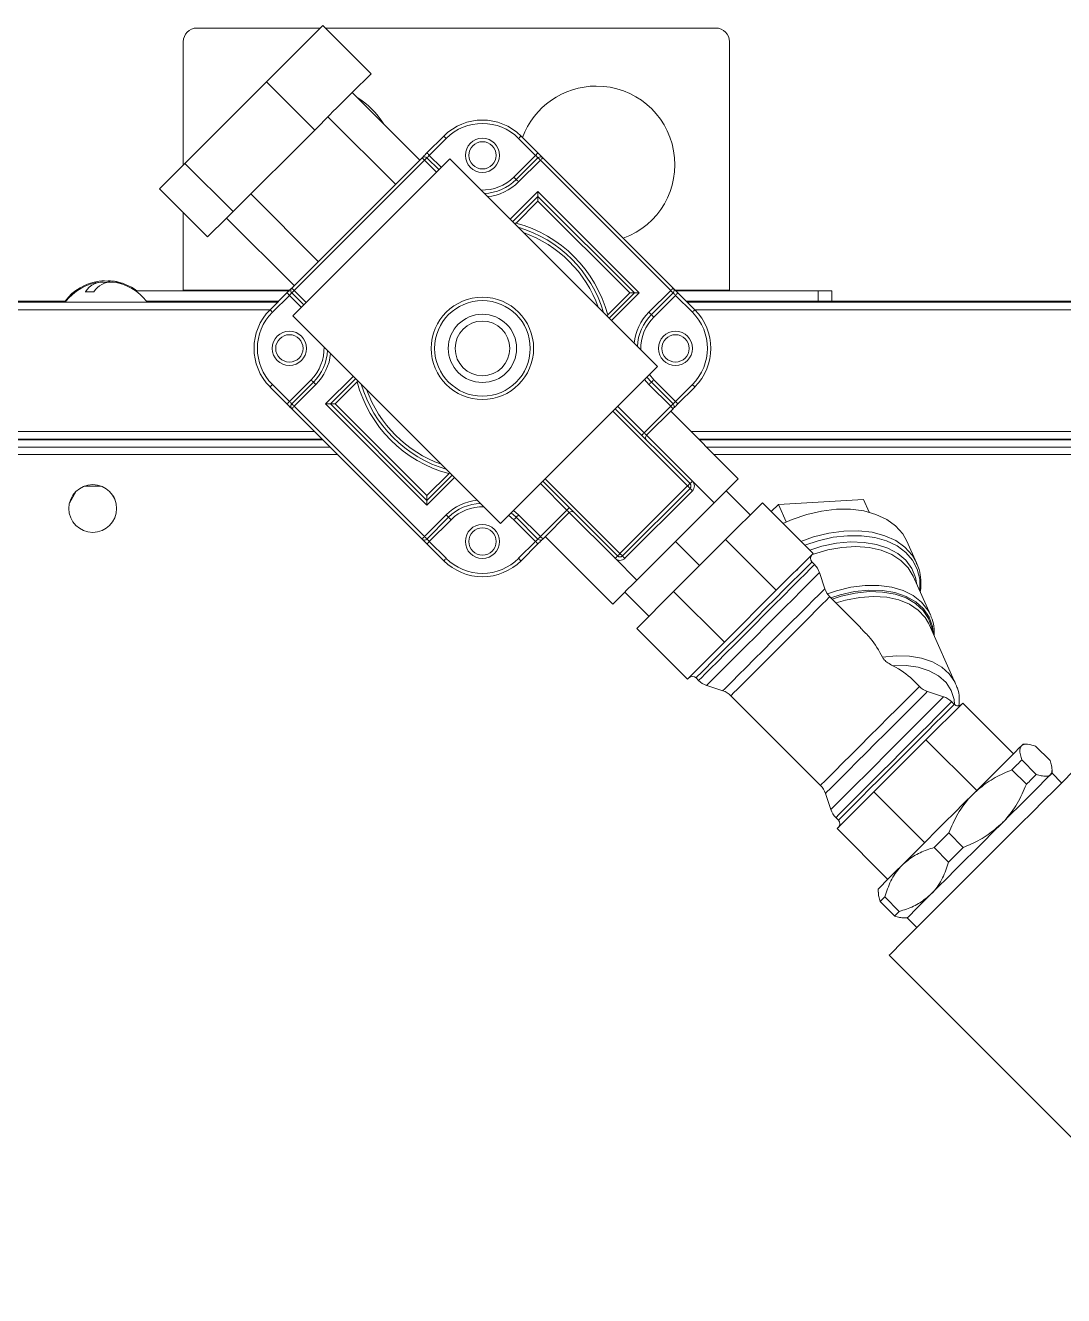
# Model space of a CAD drawing. Header units: millimetres. Extents: x 1650 to 6065, y 324 to 3836.
# Drawn here: x 3293.29 to 3308.49, y 2752.76 to 2771.37 of the extents above; entities that cross this region are included whole.
import ezdxf

# ---------------------------------------------------------------- set-up
doc = ezdxf.new("R2010")
doc.units = ezdxf.units.MM

# ---------------------------------------------------------------- blocks, each defined once
blk = doc.blocks.new('A$C67844AE1')
at = {"color": 1, "linetype": 'Continuous', "lineweight": 0}
for p, q in [((69.366, 131.617), (67.562, 131.617)), ((69.405, 131.655), (68.58, 130.83)), ((70.112, 130.948), (69.405, 131.655)), ((75.162, 131.617), (69.444, 131.617)), ((67.362, 129.612), (67.362, 131.417)), ((75.362, 131.417), (75.362, 127.777)), ((68.58, 130.83), (67.383, 129.634)), ((69.287, 130.123), (68.58, 130.83)), ((70.112, 130.948), (69.835, 130.671)), ((69.835, 130.671), (70.825, 129.681)), ((69.514, 130.351), (69.287, 130.123)), ((70.471, 129.328), (69.481, 130.318)), ((69.287, 130.123), (68.091, 128.927)), ((70.931, 129.787), (71.178, 130.035)), ((71.214, 129.999), (70.966, 129.752)), ((72.522, 129.752), (72.274, 129.999)), ((72.31, 130.035), (72.557, 129.787)), ((68.951, 127.807), (70.86, 129.717)), ((70.931, 129.717), (71.108, 129.54)), ((70.966, 129.752), (71.143, 129.575)), ((72.204, 129.434), (72.522, 129.752)), ((72.239, 129.398), (72.557, 129.717)), ((72.628, 129.717), (74.537, 127.807)), ((67.383, 129.634), (67.012, 129.263)), ((68.091, 128.927), (67.383, 129.634)), ((71.267, 129.699), (68.969, 127.401)), ((70.896, 129.681), (68.986, 127.772)), ((71.072, 129.504), (70.896, 129.681)), ((74.307, 126.658), (71.267, 129.699)), ((72.593, 129.681), (72.274, 129.363)), ((74.502, 127.772), (72.593, 129.681)), ((67.719, 128.556), (67.012, 129.263)), ((68.35, 129.186), (69.34, 128.196)), ((72.151, 128.815), (72.557, 129.222)), ((72.557, 129.151), (72.186, 128.78)), ((72.557, 129.222), (74.042, 127.737)), ((72.557, 129.151), (72.557, 129.222)), ((73.971, 127.737), (72.557, 129.151)), ((72.557, 129.08), (72.557, 129.151)), ((72.557, 129.08), (72.236, 128.759)), ((73.901, 127.737), (72.557, 129.08)), ((67.362, 127.777), (67.362, 128.913)), ((68.001, 128.838), (67.719, 128.556)), ((68.986, 127.843), (67.996, 128.833)), ((68.091, 128.927), (68.031, 128.868)), ((65.927, 127.751), (66.053, 127.751)), ((68.91, 127.767), (66.663, 127.767)), ((67.362, 127.767), (67.362, 127.777)), ((68.92, 127.777), (67.362, 127.777)), ((68.633, 127.489), (68.88, 127.737)), ((68.916, 127.701), (68.668, 127.454)), ((69.092, 127.525), (68.916, 127.701)), ((69.128, 127.56), (68.951, 127.737)), ((68.986, 127.772), (69.163, 127.595)), ((73.579, 127.415), (73.901, 127.737)), ((73.6, 127.365), (73.971, 127.737)), ((74.042, 127.737), (73.636, 127.33)), ((73.901, 127.737), (73.971, 127.737)), ((73.971, 127.737), (74.042, 127.737)), ((74.184, 127.454), (74.502, 127.772)), ((74.537, 127.737), (74.219, 127.418)), ((74.572, 127.701), (74.254, 127.383)), ((75.362, 127.777), (74.568, 127.777)), ((74.82, 127.454), (74.572, 127.701)), ((76.662, 127.767), (74.578, 127.767)), ((74.608, 127.737), (74.855, 127.489)), ((75.362, 127.777), (75.362, 127.767)), ((76.662, 127.617), (76.662, 127.767)), ((76.662, 127.767), (76.862, 127.767)), ((76.862, 127.767), (76.862, 127.617)), ((68.745, 127.601), (12.028, 127.601)), ((68.635, 127.491), (12.028, 127.491)), ((58.097, 127.617), (65.647, 127.617)), ((66.822, 127.617), (68.76, 127.617)), ((74.728, 127.617), (84.239, 127.617)), ((90.972, 127.601), (74.744, 127.601)), ((90.972, 127.491), (74.854, 127.491)), ((68.969, 127.401), (72.009, 124.36)), ((72.009, 124.36), (74.307, 126.658)), ((68.88, 126.11), (68.633, 126.358)), ((68.668, 126.393), (68.916, 126.146)), ((68.916, 126.146), (69.234, 126.464)), ((68.951, 126.11), (69.269, 126.429)), ((69.305, 126.393), (68.986, 126.075)), ((69.446, 126.11), (69.853, 126.517)), ((69.888, 126.482), (69.517, 126.11)), ((69.909, 126.432), (69.587, 126.11)), ((74.184, 126.393), (74.118, 126.469)), ((74.153, 126.504), (74.219, 126.429)), ((74.502, 126.075), (74.184, 126.393)), ((74.189, 126.54), (74.254, 126.464)), ((74.219, 126.429), (74.537, 126.11)), ((74.254, 126.464), (74.572, 126.146)), ((74.572, 126.146), (74.82, 126.393)), ((74.855, 126.358), (74.608, 126.11)), ((70.86, 124.13), (68.951, 126.04)), ((68.986, 126.075), (70.896, 124.166)), ((70.931, 124.625), (69.446, 126.11)), ((69.517, 126.11), (69.446, 126.11)), ((69.517, 126.11), (70.931, 124.696)), ((69.587, 126.11), (69.517, 126.11)), ((69.587, 126.11), (70.931, 124.767)), ((74.749, 124.908), (73.653, 126.004)), ((73.689, 126.04), (74.785, 124.944)), ((73.724, 126.075), (74.113, 125.686)), ((74.113, 125.686), (74.502, 126.075)), ((74.537, 126.04), (74.148, 125.651)), ((74.502, 126.004), (75.492, 125.014)), ((69.284, 125.706), (12.028, 125.706)), ((74.82, 124.979), (74.148, 125.651)), ((90.972, 125.706), (74.8, 125.706)), ((4.302, 125.478), (69.512, 125.478)), ((69.394, 125.596), (5.84, 125.596)), ((5.84, 125.586), (69.404, 125.586)), ((97.19, 125.596), (74.91, 125.596)), ((74.92, 125.586), (97.19, 125.586)), ((75.028, 125.478), (98.678, 125.478)), ((69.622, 125.368), (4.305, 125.368)), ((98.675, 125.368), (75.138, 125.368)), ((70.931, 124.767), (71.252, 125.088)), ((70.931, 124.696), (71.302, 125.067)), ((66.159, 124.905), (65.91, 124.905)), ((71.337, 125.032), (70.931, 124.625)), ((72.981, 124.555), (72.593, 124.944)), ((73.724, 123.883), (72.628, 124.979)), ((72.663, 125.014), (73.759, 123.918)), ((73.759, 123.918), (74.749, 124.908)), ((74.785, 124.873), (73.795, 123.883)), ((75.138, 124.661), (74.82, 124.979)), ((65.795, 124.834), (65.694, 124.658)), ((66.347, 124.737), (66.328, 124.769)), ((70.931, 124.767), (70.931, 124.696)), ((70.931, 124.696), (70.931, 124.625)), ((74.82, 124.838), (73.83, 123.848)), ((75.668, 124.484), (75.315, 124.838)), ((76.079, 124.637), (77.327, 124.711)), ((77.411, 124.524), (77.327, 124.711)), ((72.239, 124.449), (72.163, 124.514)), ((72.199, 124.55), (72.274, 124.484)), ((72.593, 124.166), (72.981, 124.555)), ((73.017, 124.519), (72.628, 124.13)), ((73.017, 124.519), (73.689, 123.848)), ((75.138, 124.661), (74.007, 123.529)), ((75.307, 124.122), (75.845, 124.661)), ((76.588, 123.918), (75.845, 124.661)), ((75.974, 124.532), (76.079, 124.637)), ((76.194, 124.381), (76.079, 124.637)), ((70.896, 124.166), (71.214, 124.484)), ((71.249, 124.449), (70.931, 124.13)), ((71.284, 124.413), (70.966, 124.095)), ((72.204, 124.413), (72.127, 124.479)), ((72.522, 124.095), (72.204, 124.413)), ((72.557, 124.13), (72.239, 124.449)), ((72.274, 124.484), (72.593, 124.166)), ((73.653, 123.176), (72.663, 124.166)), ((74.545, 123.361), (75.307, 124.122)), ((76.049, 123.38), (75.307, 124.122)), ((71.178, 123.812), (70.931, 124.06)), ((70.966, 124.095), (71.214, 123.848)), ((72.274, 123.848), (72.522, 124.095)), ((72.557, 124.06), (72.31, 123.812)), ((74.926, 123.742), (74.572, 124.095)), ((78.105, 123.781), (77.963, 124.098)), ((73.689, 123.848), (74.007, 123.529)), ((76.588, 123.918), (76.049, 123.38)), ((76.608, 123.756), (76.57, 123.795)), ((76.365, 123.673), (76.354, 123.684)), ((76.76, 123.402), (76.681, 123.639)), ((78.307, 123.021), (78.055, 123.586)), ((76.049, 123.38), (75.288, 122.618)), ((74.184, 122.999), (73.83, 123.353)), ((74.007, 122.822), (74.545, 123.361)), ((75.288, 122.618), (74.545, 123.361)), ((77.286, 122.831), (76.832, 123.285)), ((78.307, 123.021), (78.316, 122.999)), ((74.749, 122.08), (74.007, 122.822)), ((78.287, 122.881), (78.28, 122.897)), ((78.676, 122.011), (78.287, 122.881)), ((75.288, 122.618), (74.749, 122.08)), ((74.873, 122.097), (74.911, 122.059)), ((75.029, 121.987), (75.265, 121.908)), ((78.146, 121.971), (78.044, 122.073)), ((78.5, 121.819), (78.264, 121.898)), ((78.676, 122.011), (78.689, 121.978)), ((75.383, 121.835), (76.697, 120.521)), ((78.241, 121.188), (78.78, 121.726)), ((78.656, 121.709), (78.618, 121.747)), ((79.522, 120.984), (78.78, 121.726)), ((77.48, 120.426), (78.241, 121.188)), ((78.984, 120.445), (78.241, 121.188)), ((79.711, 121.125), (79.664, 121.125)), ((79.847, 121.097), (80.06, 120.885)), ((79.858, 120.683), (79.646, 120.895)), ((79.5, 120.749), (79.712, 120.537)), ((80.088, 120.701), (80.088, 120.748)), ((80.229, 120.56), (80.088, 120.701)), ((76.769, 120.404), (76.848, 120.167)), ((76.941, 119.888), (77.48, 120.426)), ((78.222, 119.684), (77.48, 120.426)), ((76.921, 120.05), (76.959, 120.012)), ((77.684, 119.145), (76.941, 119.888)), ((78.787, 119.613), (78.575, 119.825)), ((78.361, 119.611), (78.573, 119.399)), ((77.542, 119.004), (77.542, 118.957)), ((77.571, 118.82), (77.783, 118.608)), ((77.851, 118.676), (77.638, 118.888)), ((77.92, 118.58), (77.967, 118.58)), ((77.967, 118.58), (78.108, 118.438)), ((77.701, 118.032), (82.687, 113.047))]:
    blk.add_line(p, q, dxfattribs=at)
at = {"color": 1, "linetype": 'Continuous', "lineweight": 0, "flags": 128}
for points in [[(69.514, 130.351), (69.55, 130.387), (69.617, 130.453), (69.678, 130.514), (69.731, 130.568), (69.775, 130.612), (69.808, 130.644), (69.828, 130.664), (69.835, 130.671)], [(71.214, 129.999), (71.207, 130.006), (71.2, 130.013), (71.194, 130.019), (71.189, 130.024), (71.184, 130.029), (71.181, 130.032), (71.179, 130.034), (71.178, 130.035)], [(72.31, 130.035), (72.309, 130.034), (72.307, 130.032), (72.304, 130.029), (72.299, 130.024), (72.294, 130.019), (72.288, 130.013), (72.281, 130.006), (72.274, 129.999)], [(70.931, 129.787), (70.917, 129.773), (70.904, 129.76), (70.892, 129.748), (70.881, 129.737), (70.872, 129.728), (70.866, 129.722), (70.862, 129.718), (70.86, 129.717)], [(70.86, 129.717), (70.861, 129.716), (70.863, 129.714), (70.866, 129.711), (70.871, 129.706), (70.876, 129.701), (70.882, 129.695), (70.889, 129.688), (70.896, 129.681)], [(70.931, 129.717), (70.93, 129.716), (70.928, 129.714), (70.925, 129.711), (70.921, 129.706), (70.915, 129.701), (70.909, 129.695), (70.902, 129.688), (70.896, 129.681)], [(70.931, 129.787), (70.932, 129.787), (70.934, 129.785), (70.937, 129.781), (70.941, 129.777), (70.947, 129.772), (70.953, 129.765), (70.959, 129.759), (70.966, 129.752)], [(70.931, 129.717), (70.932, 129.717), (70.934, 129.719), (70.937, 129.723), (70.941, 129.727), (70.947, 129.732), (70.953, 129.738), (70.959, 129.745), (70.966, 129.752)], [(72.557, 129.787), (72.557, 129.787), (72.555, 129.785), (72.551, 129.781), (72.547, 129.777), (72.542, 129.772), (72.535, 129.765), (72.529, 129.759), (72.522, 129.752)], [(72.522, 129.752), (72.529, 129.745), (72.535, 129.738), (72.542, 129.732), (72.547, 129.727), (72.551, 129.723), (72.555, 129.719), (72.557, 129.717), (72.557, 129.717)], [(72.628, 129.717), (72.627, 129.718), (72.623, 129.722), (72.616, 129.728), (72.607, 129.737), (72.597, 129.748), (72.584, 129.76), (72.571, 129.773), (72.557, 129.787)], [(72.593, 129.681), (72.586, 129.688), (72.579, 129.695), (72.573, 129.701), (72.568, 129.706), (72.563, 129.711), (72.56, 129.714), (72.558, 129.716), (72.557, 129.717)], [(72.628, 129.717), (72.627, 129.716), (72.625, 129.714), (72.622, 129.711), (72.618, 129.706), (72.612, 129.701), (72.606, 129.695), (72.599, 129.688), (72.593, 129.681)], [(72.204, 129.434), (72.211, 129.427), (72.217, 129.42), (72.223, 129.414), (72.229, 129.409), (72.233, 129.404), (72.236, 129.401), (72.238, 129.399), (72.239, 129.398)], [(72.239, 129.398), (72.24, 129.398), (72.242, 129.396), (72.245, 129.392), (72.249, 129.388), (72.255, 129.383), (72.261, 129.377), (72.267, 129.37), (72.274, 129.363)], [(68.001, 128.838), (68.003, 128.839), (68.023, 128.86), (68.031, 128.868)], [(68.951, 127.807), (68.95, 127.806), (68.946, 127.802), (68.939, 127.795), (68.93, 127.787), (68.92, 127.776), (68.907, 127.764), (68.894, 127.75), (68.88, 127.737)], [(68.88, 127.737), (68.881, 127.736), (68.883, 127.734), (68.886, 127.731), (68.891, 127.726), (68.896, 127.721), (68.902, 127.715), (68.909, 127.708), (68.916, 127.701)], [(68.916, 127.701), (68.923, 127.708), (68.929, 127.715), (68.935, 127.721), (68.941, 127.726), (68.945, 127.731), (68.948, 127.734), (68.95, 127.736), (68.951, 127.737)], [(68.951, 127.807), (68.952, 127.807), (68.954, 127.805), (68.957, 127.801), (68.961, 127.797), (68.967, 127.792), (68.973, 127.786), (68.979, 127.779), (68.986, 127.772)], [(68.986, 127.772), (68.979, 127.765), (68.973, 127.759), (68.967, 127.752), (68.961, 127.747), (68.957, 127.743), (68.954, 127.739), (68.952, 127.737), (68.951, 127.737)], [(74.537, 127.807), (74.536, 127.807), (74.534, 127.805), (74.531, 127.801), (74.527, 127.797), (74.521, 127.792), (74.515, 127.786), (74.509, 127.779), (74.502, 127.772)], [(74.608, 127.737), (74.594, 127.75), (74.581, 127.764), (74.569, 127.776), (74.558, 127.787), (74.549, 127.795), (74.543, 127.802), (74.538, 127.806), (74.537, 127.807)], [(74.537, 127.737), (74.538, 127.736), (74.54, 127.734), (74.543, 127.731), (74.547, 127.726), (74.553, 127.721), (74.559, 127.715), (74.566, 127.708), (74.572, 127.701)], [(74.608, 127.737), (74.607, 127.736), (74.605, 127.734), (74.602, 127.731), (74.597, 127.726), (74.592, 127.721), (74.586, 127.715), (74.579, 127.708), (74.572, 127.701)], [(68.633, 127.489), (68.633, 127.489), (68.635, 127.486), (68.639, 127.483), (68.643, 127.479), (68.648, 127.473), (68.655, 127.467), (68.661, 127.461), (68.668, 127.454)], [(74.82, 127.454), (74.827, 127.461), (74.833, 127.467), (74.84, 127.473), (74.845, 127.479), (74.849, 127.483), (74.853, 127.486), (74.855, 127.489), (74.855, 127.489)], [(74.219, 127.418), (74.218, 127.419), (74.216, 127.421), (74.213, 127.424), (74.209, 127.429), (74.203, 127.434), (74.197, 127.44), (74.19, 127.447), (74.184, 127.454)], [(74.254, 127.383), (74.247, 127.39), (74.241, 127.397), (74.235, 127.403), (74.229, 127.408), (74.225, 127.413), (74.222, 127.416), (74.22, 127.418), (74.219, 127.418)], [(68.668, 126.393), (68.661, 126.386), (68.655, 126.38), (68.648, 126.374), (68.643, 126.368), (68.639, 126.364), (68.635, 126.361), (68.633, 126.359), (68.633, 126.358)], [(69.234, 126.464), (69.241, 126.457), (69.247, 126.45), (69.253, 126.444), (69.259, 126.439), (69.263, 126.434), (69.266, 126.431), (69.268, 126.429), (69.269, 126.429)], [(69.269, 126.429), (69.27, 126.428), (69.272, 126.426), (69.275, 126.423), (69.28, 126.418), (69.285, 126.413), (69.291, 126.407), (69.298, 126.4), (69.305, 126.393)], [(74.219, 126.429), (74.218, 126.428), (74.216, 126.426), (74.213, 126.423), (74.209, 126.418), (74.203, 126.413), (74.197, 126.407), (74.19, 126.4), (74.184, 126.393)], [(74.254, 126.464), (74.247, 126.457), (74.241, 126.45), (74.235, 126.444), (74.229, 126.439), (74.225, 126.434), (74.222, 126.431), (74.22, 126.429), (74.219, 126.429)], [(74.855, 126.358), (74.855, 126.359), (74.853, 126.361), (74.849, 126.364), (74.845, 126.368), (74.84, 126.374), (74.833, 126.38), (74.827, 126.386), (74.82, 126.393)], [(68.88, 126.11), (68.881, 126.111), (68.883, 126.113), (68.886, 126.116), (68.891, 126.121), (68.896, 126.126), (68.902, 126.132), (68.909, 126.139), (68.916, 126.146)], [(68.88, 126.11), (68.894, 126.097), (68.907, 126.083), (68.92, 126.071), (68.93, 126.06), (68.939, 126.052), (68.946, 126.045), (68.95, 126.041), (68.951, 126.04)], [(68.951, 126.11), (68.95, 126.111), (68.948, 126.113), (68.945, 126.116), (68.941, 126.121), (68.935, 126.126), (68.929, 126.132), (68.923, 126.139), (68.916, 126.146)], [(68.951, 126.11), (68.952, 126.11), (68.954, 126.108), (68.957, 126.104), (68.961, 126.1), (68.967, 126.095), (68.973, 126.089), (68.979, 126.082), (68.986, 126.075)], [(68.951, 126.04), (68.952, 126.04), (68.954, 126.042), (68.957, 126.046), (68.961, 126.05), (68.967, 126.055), (68.973, 126.061), (68.979, 126.068), (68.986, 126.075)], [(74.502, 126.075), (74.509, 126.082), (74.515, 126.089), (74.521, 126.095), (74.527, 126.1), (74.531, 126.104), (74.534, 126.108), (74.536, 126.11), (74.537, 126.11)], [(74.537, 126.04), (74.536, 126.04), (74.534, 126.042), (74.531, 126.046), (74.527, 126.05), (74.521, 126.055), (74.515, 126.061), (74.509, 126.068), (74.502, 126.075)], [(74.572, 126.146), (74.566, 126.139), (74.559, 126.132), (74.553, 126.126), (74.547, 126.121), (74.543, 126.116), (74.54, 126.113), (74.538, 126.111), (74.537, 126.11)], [(74.537, 126.04), (74.538, 126.041), (74.543, 126.045), (74.549, 126.052), (74.558, 126.06), (74.569, 126.071), (74.581, 126.083), (74.594, 126.097), (74.608, 126.11)], [(74.608, 126.11), (74.607, 126.111), (74.605, 126.113), (74.602, 126.116), (74.597, 126.121), (74.592, 126.126), (74.586, 126.132), (74.579, 126.139), (74.572, 126.146)], [(74.113, 125.686), (74.106, 125.679), (74.099, 125.673), (74.093, 125.666), (74.088, 125.661), (74.083, 125.657), (74.08, 125.653), (74.078, 125.651), (74.078, 125.651)], [(74.148, 125.651), (74.148, 125.651), (74.146, 125.653), (74.142, 125.657), (74.138, 125.661), (74.133, 125.666), (74.126, 125.673), (74.12, 125.679), (74.113, 125.686)], [(74.785, 124.944), (74.784, 124.943), (74.782, 124.941), (74.779, 124.938), (74.774, 124.933), (74.769, 124.928), (74.763, 124.922), (74.756, 124.915), (74.749, 124.908)], [(74.785, 124.873), (74.784, 124.874), (74.782, 124.876), (74.779, 124.879), (74.774, 124.883), (74.769, 124.889), (74.763, 124.895), (74.756, 124.901), (74.749, 124.908)], [(74.82, 124.979), (74.813, 124.972), (74.806, 124.965), (74.8, 124.959), (74.795, 124.954), (74.791, 124.95), (74.787, 124.946), (74.785, 124.944), (74.785, 124.944)], [(74.82, 124.838), (74.813, 124.844), (74.806, 124.851), (74.8, 124.857), (74.795, 124.863), (74.791, 124.867), (74.787, 124.87), (74.785, 124.872), (74.785, 124.873)], [(75.492, 125.014), (75.485, 125.008), (75.465, 124.987), (75.432, 124.955), (75.388, 124.911), (75.335, 124.857), (75.273, 124.796), (75.207, 124.73), (75.138, 124.661)], [(73.017, 124.59), (73.016, 124.589), (73.014, 124.587), (73.011, 124.584), (73.006, 124.58), (73.001, 124.574), (72.995, 124.568), (72.988, 124.562), (72.981, 124.555)], [(73.017, 124.519), (73.016, 124.52), (73.014, 124.522), (73.011, 124.525), (73.006, 124.53), (73.001, 124.535), (72.995, 124.541), (72.988, 124.548), (72.981, 124.555)], [(76.147, 124.359), (76.279, 124.417), (76.495, 124.491), (76.713, 124.541), (76.929, 124.567), (77.137, 124.567), (77.332, 124.542), (77.509, 124.492), (77.666, 124.419), (77.797, 124.324), (77.9, 124.209), (77.963, 124.098)], [(71.249, 124.449), (71.248, 124.449), (71.246, 124.451), (71.243, 124.455), (71.239, 124.459), (71.233, 124.464), (71.227, 124.47), (71.221, 124.477), (71.214, 124.484)], [(71.284, 124.413), (71.278, 124.42), (71.271, 124.427), (71.265, 124.433), (71.259, 124.438), (71.255, 124.443), (71.252, 124.446), (71.25, 124.448), (71.249, 124.449)], [(72.204, 124.413), (72.211, 124.42), (72.217, 124.427), (72.223, 124.433), (72.229, 124.438), (72.233, 124.443), (72.236, 124.446), (72.238, 124.448), (72.239, 124.449)], [(72.239, 124.449), (72.24, 124.449), (72.242, 124.451), (72.245, 124.455), (72.249, 124.459), (72.255, 124.464), (72.261, 124.47), (72.267, 124.477), (72.274, 124.484)], [(70.86, 124.13), (70.861, 124.131), (70.863, 124.133), (70.866, 124.136), (70.871, 124.141), (70.876, 124.146), (70.882, 124.152), (70.889, 124.159), (70.896, 124.166)], [(70.86, 124.13), (70.862, 124.129), (70.866, 124.125), (70.872, 124.119), (70.881, 124.11), (70.892, 124.099), (70.904, 124.087), (70.917, 124.074), (70.931, 124.06)], [(70.896, 124.166), (70.902, 124.159), (70.909, 124.152), (70.915, 124.146), (70.921, 124.141), (70.925, 124.136), (70.928, 124.133), (70.93, 124.131), (70.931, 124.13)], [(70.966, 124.095), (70.959, 124.102), (70.953, 124.109), (70.947, 124.115), (70.941, 124.12), (70.937, 124.124), (70.934, 124.128), (70.932, 124.13), (70.931, 124.13)], [(72.557, 124.13), (72.557, 124.13), (72.555, 124.128), (72.551, 124.124), (72.547, 124.12), (72.542, 124.115), (72.535, 124.109), (72.529, 124.102), (72.522, 124.095)], [(72.557, 124.13), (72.558, 124.131), (72.56, 124.133), (72.563, 124.136), (72.568, 124.141), (72.573, 124.146), (72.579, 124.152), (72.586, 124.159), (72.593, 124.166)], [(72.557, 124.06), (72.571, 124.074), (72.584, 124.087), (72.597, 124.099), (72.607, 124.11), (72.616, 124.119), (72.623, 124.125), (72.627, 124.129), (72.628, 124.13)], [(72.628, 124.13), (72.627, 124.131), (72.625, 124.133), (72.622, 124.136), (72.618, 124.141), (72.612, 124.146), (72.606, 124.152), (72.599, 124.159), (72.593, 124.166)], [(76.41, 124.096), (76.595, 124.161), (76.818, 124.217), (77.039, 124.248), (77.252, 124.251), (77.453, 124.229), (77.637, 124.18), (77.798, 124.107), (77.933, 124.011), (78.039, 123.894), (78.103, 123.784)], [(78.151, 123.37), (78.153, 123.387), (78.15, 123.542), (78.113, 123.687), (78.044, 123.819), (77.945, 123.934), (77.817, 124.029), (77.664, 124.103), (77.49, 124.154), (77.298, 124.179), (77.093, 124.18), (76.88, 124.156), (76.664, 124.106), (76.466, 124.04)], [(70.931, 124.06), (70.932, 124.06), (70.934, 124.062), (70.937, 124.066), (70.941, 124.07), (70.947, 124.075), (70.953, 124.082), (70.959, 124.088), (70.966, 124.095)], [(72.557, 124.06), (72.557, 124.06), (72.555, 124.062), (72.551, 124.066), (72.547, 124.07), (72.542, 124.075), (72.535, 124.082), (72.529, 124.088), (72.522, 124.095)], [(76.539, 123.967), (76.718, 124.024), (76.929, 124.069), (77.136, 124.088), (77.334, 124.082), (77.519, 124.052), (77.684, 123.996), (77.827, 123.918), (77.944, 123.819), (78.032, 123.701), (78.088, 123.568), (78.109, 123.465)], [(78.055, 123.586), (78.054, 123.587), (77.979, 123.711), (77.874, 123.817), (77.741, 123.903), (77.584, 123.966), (77.407, 124.005), (77.215, 124.019), (77.011, 124.007), (76.802, 123.971), (76.593, 123.91), (76.571, 123.902)], [(71.178, 123.812), (71.179, 123.813), (71.181, 123.815), (71.184, 123.818), (71.189, 123.823), (71.194, 123.828), (71.2, 123.834), (71.207, 123.841), (71.214, 123.848)], [(72.274, 123.848), (72.281, 123.841), (72.288, 123.834), (72.294, 123.828), (72.299, 123.823), (72.304, 123.818), (72.307, 123.815), (72.309, 123.813), (72.31, 123.812)], [(73.689, 123.848), (73.695, 123.854), (73.702, 123.861), (73.708, 123.867), (73.714, 123.873), (73.718, 123.877), (73.721, 123.88), (73.723, 123.882), (73.724, 123.883)], [(73.759, 123.918), (73.752, 123.911), (73.746, 123.905), (73.74, 123.899), (73.734, 123.893), (73.73, 123.889), (73.727, 123.886), (73.725, 123.884), (73.724, 123.883)], [(73.795, 123.883), (73.794, 123.884), (73.792, 123.886), (73.789, 123.889), (73.784, 123.893), (73.779, 123.899), (73.773, 123.905), (73.766, 123.911), (73.759, 123.918)], [(73.83, 123.848), (73.823, 123.854), (73.816, 123.861), (73.81, 123.867), (73.805, 123.873), (73.801, 123.877), (73.797, 123.88), (73.795, 123.882), (73.795, 123.883)], [(76.57, 123.795), (76.559, 123.784), (76.524, 123.748), (76.465, 123.689), (76.384, 123.608), (76.283, 123.508), (76.166, 123.391), (76.036, 123.261), (75.897, 123.121), (75.753, 122.977), (75.607, 122.832), (75.465, 122.69), (75.331, 122.555), (75.208, 122.432), (75.1, 122.325), (75.01, 122.235), (74.942, 122.166), (74.896, 122.121), (74.875, 122.099), (74.873, 122.097)], [(74.911, 122.059), (74.919, 122.066), (74.951, 122.098), (75.007, 122.155), (75.087, 122.234), (75.187, 122.334), (75.304, 122.452), (75.435, 122.583), (75.576, 122.724), (75.723, 122.871), (75.871, 123.019), (76.015, 123.163), (76.152, 123.3), (76.277, 123.424), (76.386, 123.533), (76.476, 123.623), (76.544, 123.692), (76.588, 123.736), (76.608, 123.755), (76.608, 123.756)], [(76.681, 123.639), (76.674, 123.632), (76.643, 123.601), (76.588, 123.546), (76.51, 123.468), (76.413, 123.371), (76.299, 123.257), (76.171, 123.129), (76.034, 122.992), (75.891, 122.849), (75.747, 122.705), (75.606, 122.564), (75.473, 122.431), (75.352, 122.31), (75.246, 122.204), (75.158, 122.116), (75.091, 122.05), (75.048, 122.006), (75.029, 121.988), (75.029, 121.987)], [(74.007, 123.529), (73.938, 123.46), (73.871, 123.394), (73.81, 123.333), (73.757, 123.279), (73.713, 123.235), (73.68, 123.203), (73.66, 123.183), (73.653, 123.176)], [(75.265, 121.908), (75.267, 121.91), (75.29, 121.932), (75.337, 121.979), (75.407, 122.049), (75.497, 122.14), (75.605, 122.247), (75.727, 122.369), (75.858, 122.5), (75.994, 122.637), (76.131, 122.774), (76.264, 122.907), (76.389, 123.031), (76.501, 123.143), (76.596, 123.238), (76.672, 123.314), (76.725, 123.367), (76.754, 123.397), (76.76, 123.402)], [(76.797, 123.327), (76.931, 123.373), (77.142, 123.424), (77.35, 123.451), (77.551, 123.451), (77.739, 123.426), (77.908, 123.376), (78.056, 123.302), (78.177, 123.207), (78.27, 123.091), (78.307, 123.021)], [(78.353, 122.734), (78.338, 122.85), (78.289, 122.987), (78.207, 123.108), (78.093, 123.211), (77.952, 123.291), (77.787, 123.347), (77.603, 123.378), (77.403, 123.383), (77.195, 123.361), (76.984, 123.313), (76.848, 123.269)], [(76.832, 123.285), (76.82, 123.273), (76.783, 123.235), (76.722, 123.175), (76.64, 123.092), (76.539, 122.991), (76.423, 122.875), (76.296, 122.748), (76.162, 122.615), (76.027, 122.479), (75.894, 122.347), (75.769, 122.221), (75.655, 122.108), (75.558, 122.01), (75.479, 121.932), (75.423, 121.876), (75.391, 121.843), (75.383, 121.835)], [(76.867, 123.251), (76.998, 123.293), (77.206, 123.339), (77.411, 123.36), (77.607, 123.354), (77.788, 123.323), (77.95, 123.267), (78.089, 123.187), (78.2, 123.086), (78.28, 122.967), (78.328, 122.832), (78.339, 122.765)], [(78.28, 122.897), (78.228, 122.983), (78.127, 123.091), (77.998, 123.177), (77.842, 123.241), (77.666, 123.279), (77.474, 123.291), (77.271, 123.276), (77.063, 123.235), (76.924, 123.194)], [(77.605, 122.398), (77.806, 122.419), (77.999, 122.415), (78.177, 122.385), (78.337, 122.331), (78.474, 122.253), (78.583, 122.155), (78.663, 122.038), (78.676, 122.011)], [(78.66, 121.705), (78.653, 121.778), (78.611, 121.911), (78.535, 122.028), (78.426, 122.126), (78.29, 122.202), (78.129, 122.253), (77.949, 122.277), (77.756, 122.274)], [(76.697, 120.521), (76.697, 120.521), (76.713, 120.538), (76.756, 120.58), (76.823, 120.648), (76.913, 120.737), (77.021, 120.845), (77.144, 120.969), (77.278, 121.102), (77.416, 121.241), (77.555, 121.38), (77.69, 121.514), (77.814, 121.638), (77.923, 121.748), (78.014, 121.839), (78.083, 121.908), (78.128, 121.952), (78.146, 121.97), (78.146, 121.971)], [(78.264, 121.898), (78.261, 121.896), (78.237, 121.871), (78.187, 121.821), (78.113, 121.748), (78.018, 121.653), (77.906, 121.541), (77.78, 121.414), (77.644, 121.279), (77.504, 121.139), (77.365, 120.999), (77.23, 120.865), (77.106, 120.741), (76.997, 120.632), (76.906, 120.54), (76.836, 120.471), (76.79, 120.425), (76.77, 120.405), (76.769, 120.404)], [(76.848, 120.167), (76.855, 120.174), (76.887, 120.205), (76.942, 120.261), (77.019, 120.338), (77.116, 120.435), (77.231, 120.549), (77.358, 120.677), (77.495, 120.814), (77.638, 120.957), (77.782, 121.101), (77.922, 121.241), (78.055, 121.374), (78.177, 121.496), (78.283, 121.602), (78.371, 121.69), (78.437, 121.756), (78.481, 121.8), (78.5, 121.819), (78.5, 121.819)], [(78.618, 121.747), (78.616, 121.746), (78.595, 121.724), (78.549, 121.679), (78.48, 121.609), (78.39, 121.519), (78.281, 121.41), (78.156, 121.286), (78.02, 121.15), (77.877, 121.006), (77.73, 120.859), (77.585, 120.714), (77.444, 120.574), (77.314, 120.443), (77.197, 120.327), (77.098, 120.227), (77.018, 120.148), (76.962, 120.091), (76.929, 120.058), (76.921, 120.05)], [(76.959, 120.012), (76.96, 120.013), (76.98, 120.032), (77.025, 120.077), (77.093, 120.146), (77.183, 120.235), (77.292, 120.344), (77.416, 120.469), (77.552, 120.605), (77.696, 120.748), (77.843, 120.896), (77.989, 121.042), (78.13, 121.182), (78.261, 121.313), (78.378, 121.431), (78.478, 121.531), (78.558, 121.61), (78.615, 121.668), (78.648, 121.701), (78.656, 121.709)], [(80.636, 120.966), (80.631, 120.962), (80.604, 120.934), (80.552, 120.882), (80.476, 120.807), (80.378, 120.709), (80.26, 120.59), (80.122, 120.453), (79.969, 120.299), (79.801, 120.131), (79.623, 119.953), (79.437, 119.767), (79.246, 119.577), (79.055, 119.385), (78.865, 119.195)], [(78.931, 120.393), (79.06, 120.522), (79.181, 120.643), (79.292, 120.754), (79.392, 120.853), (79.478, 120.939), (79.548, 121.01), (79.603, 121.065), (79.641, 121.102)], [(79.641, 121.102), (79.66, 121.122), (79.664, 121.125)], [(79.5, 120.749), (79.52, 120.769), (79.539, 120.789), (79.558, 120.808), (79.577, 120.826), (79.595, 120.844), (79.612, 120.862), (79.629, 120.879), (79.646, 120.895)], [(80.065, 120.678), (80.027, 120.64), (79.973, 120.586), (79.902, 120.515), (79.816, 120.429), (79.717, 120.33), (79.606, 120.219), (79.485, 120.098), (79.356, 119.969)], [(79.712, 120.537), (79.732, 120.557), (79.751, 120.576), (79.77, 120.595), (79.789, 120.614), (79.807, 120.632), (79.824, 120.65), (79.842, 120.667), (79.858, 120.683)], [(80.088, 120.701), (80.085, 120.698), (80.065, 120.678)], [(77.894, 119.355), (78.003, 119.464), (78.122, 119.584), (78.25, 119.711), (78.383, 119.845), (78.52, 119.982), (78.659, 120.121), (78.797, 120.259), (78.931, 120.393)], [(79.356, 119.969), (79.221, 119.834), (79.083, 119.697), (78.945, 119.558), (78.807, 119.42), (78.674, 119.287), (78.546, 119.159), (78.427, 119.04), (78.318, 118.931)], [(78.361, 119.611), (78.388, 119.637), (78.414, 119.663), (78.441, 119.69), (78.467, 119.717), (78.494, 119.744), (78.521, 119.771), (78.548, 119.798), (78.575, 119.825)], [(78.573, 119.399), (78.6, 119.425), (78.626, 119.451), (78.653, 119.478), (78.679, 119.505), (78.706, 119.531), (78.733, 119.558), (78.76, 119.585), (78.787, 119.613)], [(77.542, 119.004), (77.544, 119.005), (77.56, 119.022), (77.594, 119.056), (77.646, 119.108), (77.714, 119.175), (77.797, 119.259), (77.894, 119.355)], [(78.865, 119.195), (78.68, 119.01), (78.503, 118.834), (78.338, 118.669), (78.188, 118.518), (78.054, 118.384), (77.939, 118.269), (77.845, 118.175), (77.774, 118.104), (77.726, 118.056), (77.703, 118.034), (77.701, 118.032)], [(78.318, 118.931), (78.221, 118.834), (78.138, 118.751), (78.07, 118.683), (78.019, 118.632), (77.984, 118.598), (77.968, 118.581), (77.967, 118.58)], [(77.571, 118.82), (77.577, 118.826), (77.584, 118.833), (77.591, 118.841), (77.6, 118.849), (77.608, 118.858), (77.618, 118.867), (77.628, 118.877), (77.638, 118.888)], [(77.783, 118.608), (77.789, 118.614), (77.796, 118.621), (77.804, 118.629), (77.812, 118.637), (77.821, 118.646), (77.83, 118.655), (77.84, 118.665), (77.851, 118.676)]]:
    blk.add_lwpolyline(points, dxfattribs=at)
at = {"color": 1, "linetype": 'Continuous', "lineweight": 0}
for centre, radius in [((71.744, 129.752), 0.25), ((71.744, 129.752), 0.2), ((71.744, 126.924), 0.75), ((71.744, 126.924), 0.7), ((71.744, 126.924), 0.5), ((71.744, 126.924), 0.4), ((68.916, 126.924), 0.25), ((68.916, 126.924), 0.2), ((74.572, 126.924), 0.25), ((74.572, 126.924), 0.2), ((66.035, 124.578), 0.35), ((71.744, 124.095), 0.25), ((71.744, 124.095), 0.2)]:
    blk.add_circle(centre, radius, dxfattribs=at)
for centre, radius, start, end in [((67.562, 131.417), 0.2, 90, 180), ((75.162, 131.417), 0.2, 0, 90), ((73.412, 129.617), 1.15, 90, 159.86), ((73.412, 129.617), 1.15, 290.14, 90), ((69.312, 129.617), 1.15, 30.966, 59.034), ((71.744, 129.469), 0.8, 45, 135), ((71.744, 129.469), 0.75, 45, 135), ((70.896, 129.681), 0.05, 45, 135), ((72.593, 129.681), 0.05, 45, 135), ((71.744, 129.893), 0.65, 268.0491, 315), ((71.744, 129.893), 0.7, 272.2679, 315), ((71.744, 129.893), 0.75, 275.7035, 315), ((71.744, 126.924), 1.9, 15, 75), ((71.744, 126.924), 1.85, 16.4474, 73.5526), ((71.744, 126.924), 1.8, 19.5256, 70.4744), ((66.231, 127.167), 0.75, 97.9345, 143.1301), ((66.234, 127.151), 0.75, 96.8811, 143.1301), ((66.177, 127.606), 0.288, 78.4076, 149.8588), ((66.311, 127.594), 0.302, 87.4374, 148.6178), ((66.177, 127.553), 0.36, 72.7885, 97.8655), ((66.285, 127.54), 0.373, 60.0123, 98.2491), ((66.234, 127.151), 0.75, 36.8699, 83.1189), ((66.231, 127.167), 0.75, 53.1301, 82.0655), ((68.986, 127.772), 0.05, 135, 225), ((85.321, 138.559), 15.278, 224.9147, 225.1022), ((74.502, 127.772), 0.05, 315, 45), ((69.198, 126.924), 0.8, 135, 225), ((74.29, 126.924), 0.8, 315, 45), ((69.198, 126.924), 0.75, 135, 225), ((74.714, 126.924), 0.75, 135, 174.2965), ((74.714, 126.924), 0.7, 135, 177.7321), ((74.714, 126.924), 0.65, 135, 181.9509), ((74.29, 126.924), 0.75, 315, 45), ((68.774, 126.924), 0.65, 315, 1.9509), ((68.774, 126.924), 0.7, 315, 357.7321), ((68.774, 126.924), 0.75, 315, 354.2965), ((71.744, 126.924), 1.9, 195, 255), ((71.744, 126.924), 1.85, 196.4474, 253.5526), ((71.744, 126.924), 1.8, 199.5256, 250.4744), ((68.986, 126.075), 0.05, 135, 225), ((74.502, 126.075), 0.05, 315, 45), ((74.184, 125.615), 0.05, 135, 225), ((74.749, 124.908), 0.05, 315, 45), ((74.749, 124.908), 0.1, 315, 45), ((71.744, 123.954), 0.75, 95.7035, 135), ((71.744, 123.954), 0.7, 92.2679, 135), ((71.744, 123.954), 0.65, 88.0491, 135), ((73.052, 124.484), 0.05, 45, 135), ((70.896, 124.166), 0.05, 225, 315), ((72.593, 124.166), 0.05, 225, 315), ((71.744, 124.378), 0.8, 225, 315), ((71.744, 124.378), 0.75, 225, 315), ((73.759, 123.918), 0.1, 225, 315), ((73.759, 123.918), 0.05, 225, 315), ((76.623, 123.848), 0.075, 135, 225), ((76.396, 123.544), 0.3, 18.4349, 45), ((77.044, 123.497), 0.3, 198.4349, 225), ((74.82, 122.044), 0.075, 45, 135), ((75.123, 122.271), 0.3, 225, 251.5651), ((75.171, 121.623), 0.3, 45, 71.5651), ((78.358, 122.183), 0.3, 225, 251.5651), ((78.406, 121.535), 0.3, 45, 71.5651), ((78.709, 121.762), 0.075, 225, 315), ((76.485, 120.309), 0.3, 18.4349, 45), ((77.133, 120.262), 0.3, 198.4349, 225), ((76.906, 119.959), 0.075, 315, 45)]:
    blk.add_arc(centre, radius, start, end, dxfattribs=at)
blk.add_ellipse((77.042, 121.625), major_axis=(1.205, 0), ratio=0.668179, start_param=0.589049, end_param=0.937375, dxfattribs=at)
for points, knots in [([(72.213, 128.753), (72.22, 128.755), (72.228, 128.757), (72.236, 128.759), (72.236, 128.759)], [0, 0, 0, 0, 0.979862, 1, 1, 1, 1]), ([(73.573, 127.393), (73.575, 127.4), (73.577, 127.407), (73.579, 127.415), (73.579, 127.415)], [0, 0, 0, 0, 0.979735, 1, 1, 1, 1]), ([(69.915, 126.454), (69.913, 126.447), (69.911, 126.44), (69.909, 126.432), (69.909, 126.432)], [0, 0, 0, 0, 0.979745, 1, 1, 1, 1]), ([(71.275, 125.094), (71.268, 125.092), (71.26, 125.09), (71.252, 125.088), (71.252, 125.088)], [0, 0, 0, 0, 0.979673, 1, 1, 1, 1]), ([(78.156, 123.359), (78.157, 123.363), (78.171, 123.421), (78.168, 123.531), (78.15, 123.671), (78.115, 123.75), (78.1, 123.784)], [0, 0, 0, 0, 0.026866, 0.387795, 0.743825, 1, 1, 1, 1]), ([(77.605, 122.398), (77.552, 122.495), (77.468, 122.648), (77.331, 122.778), (77.281, 122.826)], [0, 0, 0, 0, 0.63005, 1, 1, 1, 1]), ([(78.36, 122.719), (78.361, 122.751), (78.364, 122.833), (78.347, 122.927), (78.32, 122.983), (78.314, 122.995)], [0, 0, 0, 0, 0.333436, 0.854459, 1, 1, 1, 1]), ([(77.756, 122.274), (77.732, 122.287), (77.699, 122.304), (77.655, 122.337), (77.632, 122.359), (77.614, 122.381), (77.608, 122.392), (77.605, 122.398)], [0, 0, 0, 0, 0.462679, 0.622975, 0.784335, 0.894547, 1, 1, 1, 1]), ([(78.724, 121.69), (78.727, 121.728), (78.732, 121.815), (78.717, 121.911), (78.693, 121.963), (78.688, 121.973)], [0, 0, 0, 0, 0.386542, 0.888507, 1, 1, 1, 1]), ([(79.646, 120.895), (79.638, 120.92), (79.621, 120.975), (79.614, 121.045), (79.625, 121.085), (79.638, 121.1), (79.641, 121.102)], [0, 0, 0, 0, 0.2638475, 0.5924228, 0.9271342, 1, 1, 1, 1]), ([(79.641, 121.102), (79.656, 121.112), (79.688, 121.131), (79.764, 121.122), (79.823, 121.104), (79.847, 121.097)], [0, 0, 0, 0, 0.362408, 0.734364, 1, 1, 1, 1]), ([(80.06, 120.885), (80.067, 120.86), (80.085, 120.802), (80.093, 120.726), (80.074, 120.694), (80.065, 120.678)], [0, 0, 0, 0, 0.26564, 0.62854, 1, 1, 1, 1]), ([(78.931, 120.393), (78.998, 120.452), (79.133, 120.572), (79.332, 120.68), (79.459, 120.732), (79.5, 120.749)], [0, 0, 0, 0, 0.395349, 0.80286, 1, 1, 1, 1]), ([(80.065, 120.678), (80.062, 120.676), (80.048, 120.662), (80.008, 120.651), (79.938, 120.659), (79.883, 120.676), (79.858, 120.683)], [0, 0, 0, 0, 0.072868, 0.401081, 0.73615, 1, 1, 1, 1]), ([(79.712, 120.537), (79.671, 120.442), (79.587, 120.25), (79.452, 120.068), (79.367, 119.98), (79.356, 119.969)], [0, 0, 0, 0, 0.45676, 0.9274, 1, 1, 1, 1]), ([(78.575, 119.825), (78.617, 119.919), (78.7, 120.112), (78.835, 120.294), (78.92, 120.381), (78.931, 120.393)], [0, 0, 0, 0, 0.45676, 0.927411, 1, 1, 1, 1]), ([(79.356, 119.969), (79.289, 119.91), (79.154, 119.79), (78.955, 119.682), (78.829, 119.63), (78.787, 119.613)], [0, 0, 0, 0, 0.395349, 0.80286, 1, 1, 1, 1]), ([(77.894, 119.355), (77.947, 119.401), (78.054, 119.493), (78.22, 119.567), (78.326, 119.6), (78.361, 119.611)], [0, 0, 0, 0, 0.395349, 0.802862, 1, 1, 1, 1]), ([(77.638, 118.888), (77.665, 118.968), (77.718, 119.13), (77.819, 119.278), (77.885, 119.346), (77.894, 119.355)], [0, 0, 0, 0, 0.456765, 0.927398, 1, 1, 1, 1]), ([(78.573, 119.399), (78.547, 119.319), (78.493, 119.157), (78.393, 119.009), (78.327, 118.94), (78.318, 118.931)], [0, 0, 0, 0, 0.456748, 0.927398, 1, 1, 1, 1]), ([(77.544, 118.956), (77.545, 118.936), (77.546, 118.897), (77.563, 118.845), (77.571, 118.82)], [0, 0, 0, 0, 0.52199, 1, 1, 1, 1]), ([(78.318, 118.931), (78.265, 118.886), (78.158, 118.794), (77.992, 118.719), (77.885, 118.686), (77.851, 118.676)], [0, 0, 0, 0, 0.395354, 0.802864, 1, 1, 1, 1]), ([(77.783, 118.608), (77.808, 118.6), (77.86, 118.584), (77.899, 118.582), (77.919, 118.581)], [0, 0, 0, 0, 0.477955, 1, 1, 1, 1])]:
    blk.add_open_spline(points, degree=3, knots=knots, dxfattribs=at)

msp = doc.modelspace()

# ---------------------------------------------------------------- block references
msp.add_blockref('A$C67844AE1', (3228.236, 2639.713))

doc.saveas('drawing.dxf')
